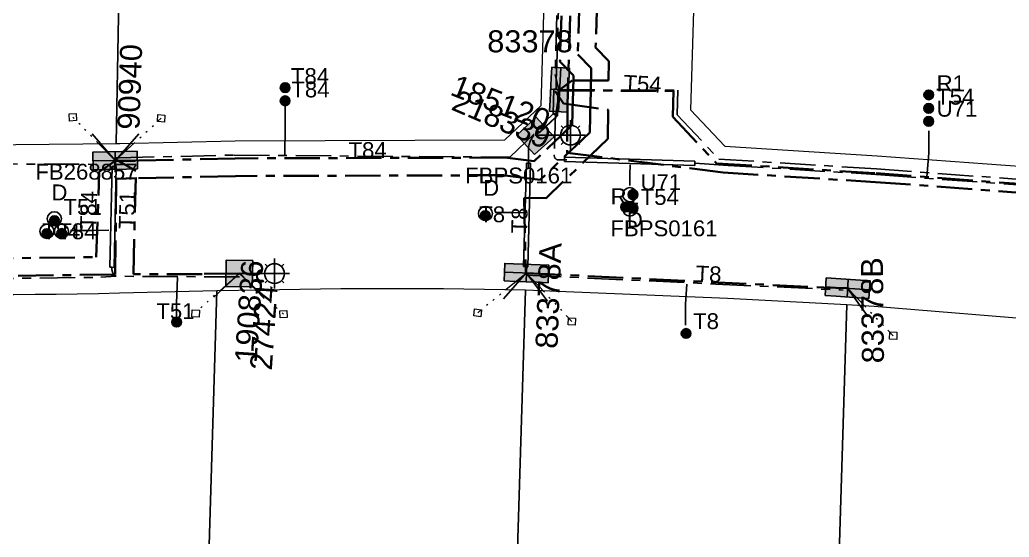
# Model space of a CAD drawing. Header units: metres. Extents: x 244561 to 254068, y 6159332 to 6162744.
# Drawn here: x 251698.4 to 251810.7, y 6161650.9 to 6161709.7 of the extents above; entities that cross this region are included whole.
import ezdxf
from ezdxf.enums import TextEntityAlignment as Align

# ---------------------------------------------------------------- set-up
doc = ezdxf.new("R2010")
doc.units = ezdxf.units.M
doc.linetypes.add('Cable Exist UG', pattern=[7, 4, -1, 1, -1])
doc.linetypes.add('PHANTOMX2', pattern=[6.6, 3, -0.75, 0.2, -0.75, 0.2, -0.75, 0.2, -0.75])
doc.layers.get('0').update_dxf_attribs({"color": 6})
for name, color, linetype, lineweight in [('_User_HV_Exist', 1, 'Continuous', 35), ('_User_LV_Exist', 5, 'Continuous', 35), ('Cadastre Developer_SP_NEW', 92, 'Continuous', 15), ('Cadastre Land Parcels_SP_EXT', 118, 'Continuous', 15), ('Mains_HV_EXT', 13, 'Continuous', 25), ('Mains_LV_EXT', 163, 'Continuous', 25), ('Mains_LV_SL_EXT', 135, 'Continuous', 25), ('Mains_SL_EXT', 131, 'Continuous', 25), ('Services_SP_EXT', 42, 'PHANTOMX2', 20)]:
    doc.layers.add(name, color=color, linetype=linetype, lineweight=lineweight)
for name, color, linetype in [('Duct_SP_EXT', 30, 'Continuous'), ('Equip_SP_SL_EXT', 7, 'Continuous'), ('SupportsUG_SP_LV_EXT', 7, 'Continuous'), ('SupportsUG_SP_LV_SL_EXT', 7, 'Continuous'), ('Trench_SP_EXT', 7, 'Continuous')]:
    doc.layers.add(name, color=color, linetype=linetype)
doc.styles.add('COLUMN_LABEL', font='arial.ttf', dxfattribs={"height": 2})
doc.styles.add('iecARIAL', font='arial.ttf', dxfattribs={"height": 2})
doc.styles.add('POLE_LABEL', font='arial.ttf', dxfattribs={"height": 2})
doc.styles.add('SL_LABEL', font='arial.ttf', dxfattribs={"height": 2})
doc.styles.get("Standard").update_dxf_attribs({"font": 'arial.ttf'})

# ---------------------------------------------------------------- blocks, each defined once
blk = doc.blocks.new('COLUMN_EXT')
blk.add_hatch(color=256).paths.add_polyline_path([(1.5, -1.5), (1.5, 1.5), (-1.5, 1.5), (-1.5, -1.5)])
blk.add_lwpolyline([(1.5, 1.5), (-1.5, 1.5), (-1.5, -1.5), (1.5, -1.5)], close=True)
at = {"flags": 1}
blk.add_attdef('Z', (-1.81, 2.35), '', height=0.2, rotation=180, dxfattribs=at)
at = {"flags": 9}
for tag, p in [('STREETNAME', (-1.81, 1.6)), ('LOCATION', (-1.81, 1.4)), ('SUBURB', (-1.81, 1.8)), ('LEGEND', (-1.81, 1.2)), ('NOTES', (-1.81, 2)), ('COLUMN_TYPE', (-1.81, 0.4)), ('OWNED_BY', (-1.81, 0.6)), ('USAGE', (-1.81, 1)), ('STATE', (-1.81, 0.8))]:
    blk.add_attdef(tag, text='', height=0.2, rotation=180, dxfattribs=at).set_placement(p, align=Align.MIDDLE_LEFT)
for tag, style, p in [('STRUCTURE_PLANT_NUMBER', 'POLE_LABEL', (-1.81, -0.03)), ('STREET_CODE', 'COLUMN_LABEL', (-1.81, 0.2))]:
    blk.add_attdef(tag, text='', height=0.2, rotation=180, dxfattribs=dict(at, style=style)).set_placement(p, align=Align.MIDDLE_LEFT)
at = {"style": 'COLUMN_LABEL', "width": 0.9, "flags": 8}
blk.add_attdef('ASSET_NUM', text='', height=2, rotation=270, dxfattribs=at).set_placement((2, -4), align=Align.MIDDLE_LEFT)
blk = doc.blocks.new('PILLAR_EXT')
blk.add_hatch(color=256).paths.add_polyline_path([(-2.5, 1), (-2.5, -1), (2.5, -1), (2.5, 1)])
for p, q in [((-2.5, 0), (2.5, 0)), ((0, 1), (0, -1))]:
    blk.add_line(p, q)
at = {"ltscale": 10}
blk.add_line((2.5, 0), (-2.5, 0), dxfattribs=at)
blk.add_lwpolyline([(-2.5, -1), (-1.25, -1), (1.25, -1), (2.5, -1), (2.5, 1), (-2.5, 1)], close=True)
at = {"width": 0.9, "flags": 8}
blk.add_attdef('ASSET_NUM', text='', height=2, rotation=90, dxfattribs=at).set_placement((-2, 4), align=Align.MIDDLE_LEFT)
for tag, p, flags in [('OWNED_BY', (0, -0.2), 9), ('STATE', (0, -0.4), 9), ('SUPPORT_TYPE', (0, -0.6), 9), ('USAGE', (0, -0.8), 9), ('LEGEND', (0, -1), 9), ('LOCATION', (0, -1.2), 9), ('STREETNAME', (0, -1.8), 9), ('SUBURB', (0, -2), 1), ('NOTES', (0, -1.4), 9), ('PARENT', (0, -1.6), 9)]:
    blk.add_attdef(tag, p, '', height=0.2, dxfattribs=dict(flags=flags))
blk = doc.blocks.new('DUCT_EXT')
blk.add_circle((0, 0.8), 0.8)
at = {"flags": 1}
blk.add_attdef('Z', (0, 0), '', height=0.2, dxfattribs=at)
at = {"flags": 9}
for tag, p in [('DUCT_CODE', (0, 0)), ('XSECT_TYPE', (0, -0.2)), ('STATE', (0, -0.6)), ('FB_REFERENCE', (0, -0.4)), ('NOTES', (0, -0.8))]:
    blk.add_attdef(tag, text='', height=0.2, dxfattribs=at).set_placement(p, align=Align.MIDDLE_LEFT)
blk = doc.blocks.new('SL_LANTERN_EXT')
at = {"flags": 9}
for tag, p in [('LRATECODE', (-7.4, 0)), ('LOUTREACHVOCAB', (-7.2, 0)), ('LOUTREACH', (-7, 0)), ('LANTNUMBER', (-6.6, 0)), ('LNEW', (-6.4, 0)), ('LMASTVOCAB', (-6.2, 0)), ('LMAST', (-6, 0)), ('LLAMPVOCAB', (-5.8, 0)), ('LLAMP', (-5.6, 0)), ('LEXIST', (-5.4, 0)), ('LCHARGE3PERCENT', (-5.2, 0)), ('LCHARGE3', (-5, 0)), ('LCHARGE2PERCENT', (-4.8, 0)), ('LCHARGE2', (-4.6, 0)), ('LCHARGE1PERCENT', (-4.4, 0)), ('LCHARGE1', (-4.2, 0)), ('LCATEGORY', (-4, 0)), ('LBRACKETVOCAB', (-3.8, 0)), ('LBRACKET', (-3.6, 0)), ('LKINGHEIGHT', (-3.4, 0)), ('CREPLACE', (-3.2, 0)), ('CREMOVE', (-3, 0)), ('CNUMBER', (-2.8, 0)), ('CNEW', (-2.6, 0)), ('CEXIST', (-2.4, 0)), ('USAGE', (-2.2, 0)), ('STATE', (-2, 0)), ('OWNED_BY', (-1.8, 0)), ('ORIENTATION', (-1.6, 0)), ('OPERATING_VOLTAGE', (-1.4, 0)), ('NO_PHASES', (-1.2, 0)), ('LANTERN_TYPE', (-1, 0)), ('LANTERN_PURPOSE', (-0.8, 0)), ('CONTROL_TYPE', (-0.6, 0)), ('CONSTRUCTED_VOLTAGE', (-0.4, 0))]:
    blk.add_attdef(tag, text='', height=0.001, rotation=270, dxfattribs=at).set_placement(p, align=Align.MIDDLE_LEFT)
at = {"style": 'SL_LABEL', "flags": 9}
blk.add_attdef('STREET_CODE', text='', height=0.001, rotation=270, dxfattribs=at).set_placement((0, 0), align=Align.MIDDLE_LEFT)
at = {"flags": 1}
blk.add_attdef('Z', (0, 0), '', height=0.001, rotation=270, dxfattribs=at)
at = {"width": 0.9}
blk.add_attdef('LNUMBER', text='', height=1, dxfattribs=at).set_placement((7, -1), align=Align.MIDDLE_LEFT)
at = {"flags": 9}
for tag, p in [('LREMOVE', (0, -7.6)), ('LREPLACE', (0, -7.8)), ('LTYPE', (0, -8)), ('LTYPEVOCAB', (0, -8.2)), ('LEGEND', (0, -8.4)), ('SUBURB', (0, -8.6)), ('STREETNAME', (0, -8.8)), ('LOCATION', (0, -9)), ('NOTES', (0, -9.2)), ('MAINTAINED_BY', (0, -9.86))]:
    blk.add_attdef(tag, text='', height=0.001, dxfattribs=at).set_placement(p, align=Align.MIDDLE_LEFT)
blk.add_attdef('OPERATED_BY', (0, -9.61), '', height=0.001, dxfattribs=at)
blk.add_wipeout([(5.69, 0), (5.06, -1.06), (4, -1.69), (2.94, -1.06), (2.31, 0), (2.94, 1.06), (4, 1.69), (5.06, 1.06)])
for p, q in [((4, 1.69), (4, 0)), ((0, 0), (4, 0)), ((2.94, 1.06), (3.2, 0.8)), ((5.06, 1.06), (4.8, 0.8)), ((2.94, -1.06), (3.2, -0.8)), ((4, 0), (5.69, 0)), ((4, 0), (4, -1.69)), ((5.06, -1.06), (4.8, -0.8))]:
    blk.add_line(p, q)
blk.add_circle((4, 0), 1.12)
blk = doc.blocks.new('CCP_EXT')
at = {"flags": 9}
for tag, p in [('STATE', (0, -1.8)), ('LEGEND', (0, -1.4)), ('LIFE_SUPPORT', (0, -1.6)), ('NOTES', (0, -2))]:
    blk.add_attdef(tag, text='', height=0.2, dxfattribs=at).set_placement(p, align=Align.MIDDLE_LEFT)
blk.add_wipeout([(0, 0.57), (0.57, 0), (0, -0.57), (-0.57, 0)])
blk.add_lwpolyline([(-0.57, 0), (0, 0.57), (0.57, 0), (0, -0.57), (-0.57, 0)])
at = {"flags": 1}
blk.add_attdef('Z', (0, 0), '', height=0.2, dxfattribs=at)
at = {"flags": 9}
for tag, p in [('CCP_TYPE', (0, 0)), ('CONSTRUCTED_VOLTAGE', (0, -0.2)), ('OPERATING_VOLTAGE', (0, -0.6)), ('ORIENTATION', (0, -0.8)), ('OWNED_BY', (0, -1)), ('NO_PHASES', (0, -0.4)), ('USAGE', (0, -1.2))]:
    blk.add_attdef(tag, text='', height=0.2, dxfattribs=at).set_placement(p, align=Align.MIDDLE_LEFT)
blk = doc.blocks.new('CABLE_LARGE_EXT')
h = blk.add_hatch(color=256)
edge = h.paths.add_edge_path()
edge.add_arc((0, 0.55), 0.55, 0, 360)
blk.add_circle((0, 0.55), 0.55)
at = {"flags": 1}
blk.add_attdef('Z', (0, 0), '', height=0.2, dxfattribs=at)
at = {"flags": 9}
for tag, p in [('COND_CODE', (0, 0)), ('STATE', (0, -0.4)), ('XSECT_SIZE', (0, -0.6)), ('FB_REFERENCE', (0, -0.2)), ('NOTES', (0, -0.8))]:
    blk.add_attdef(tag, text='', height=0.2, dxfattribs=at).set_placement(p, align=Align.MIDDLE_LEFT)

msp = doc.modelspace()

# ---------------------------------------------------------------- linework, layer by layer
at = {"layer": '_User_LV_Exist', "linetype": 'Cable Exist UG'}
for points in [[(251650.818, 6161681.3929), (251653.6321, 6161683.4886), (251653.6321, 6161683.4886), (251685.8429, 6161682.4615), (251686.612, 6161682.4754), (251686.612, 6161682.4754), (251707.026, 6161682.7384), (251707.3883, 6161692.4298), (251709.2749, 6161693.6929)], [(251755.8751, 6161680.9249), (251789.6417, 6161679.2775), (251792.3485, 6161679.2025)]]:
    msp.add_lwpolyline(points, dxfattribs=at)
at = {"layer": 'Cadastre Developer_SP_NEW', "linetype": 'Continuous'}
msp.add_lwpolyline([(251820.7618, 6161742.6934), (251773.9171, 6161748.3932), (251774.6973, 6161743.9978), (251775.2163, 6161739.5655), (251775.4751, 6161735.1084), (251775.4701, 6161730.6461), (251774.5204, 6161699.4401), (251778.3948, 6161695.321), (251795.7168, 6161694.2445), (251814.4464, 6161692.8656), (251820.7618, 6161742.6934)], close=True, dxfattribs=at)
at = {"layer": 'Cadastre Land Parcels_SP_EXT', "linetype": 'Continuous'}
for points in [[(251820.7618, 6161742.6934), (251773.9171, 6161748.3932), (251774.6973, 6161743.9978), (251775.2163, 6161739.5655), (251775.4751, 6161735.1084), (251775.4701, 6161730.6461), (251774.5204, 6161699.4401), (251778.3948, 6161695.321), (251795.7168, 6161694.2445), (251814.4464, 6161692.8656), (251820.7618, 6161742.6934)], [(251710.0996, 6161739.0106), (251694.5331, 6161739.9063), (251678.7154, 6161740.3862), (251663.1215, 6161743.6127), (251661.6727, 6161696.0701), (251686.4628, 6161695.3919), (251709.2843, 6161695.6329), (251710.0996, 6161739.0106)], [(251757.5427, 6161699.9456), (251758.4763, 6161731.1402), (251758.3766, 6161736.77), (251710.0996, 6161739.0106), (251709.2843, 6161695.6329), (251709.734, 6161695.635), (251722.7964, 6161695.9388), (251753.4222, 6161696.0284), (251757.5427, 6161699.9456)], [(251691.0584, 6161604.4422), (251718.6049, 6161608.6416), (251720.7463, 6161678.8908), (251709.6742, 6161678.6356), (251707.2787, 6161678.5841), (251704.8836, 6161678.5405), (251702.4876, 6161678.5039), (251700.0922, 6161678.4752), (251697.6966, 6161678.4546), (251695.3008, 6161678.4409), (251692.9047, 6161678.435), (251690.5085, 6161678.4373), (251688.1129, 6161678.4464), (251685.717, 6161678.4636), (251683.4248, 6161603.1062), (251691.0584, 6161604.4422)], [(251753.7831, 6161614.0045), (251755.7641, 6161678.9781), (251753.4373, 6161679.024), (251751.11, 6161679.0619), (251748.7838, 6161679.0919), (251746.456, 6161679.1158), (251744.1293, 6161679.1318), (251741.802, 6161679.1408), (251739.4748, 6161679.142), (251737.1478, 6161679.136), (251734.8202, 6161679.1232), (251732.4937, 6161679.1024), (251730.1665, 6161679.0746), (251727.8396, 6161679.0388), (251725.5128, 6161678.9961), (251723.1861, 6161678.9465), (251720.7463, 6161678.8908), (251718.6049, 6161608.6416), (251753.7831, 6161614.0045)], [(251790.4877, 6161619.6015), (251792.2468, 6161677.3077), (251778.721, 6161678.0305), (251755.7641, 6161678.9781), (251753.7831, 6161614.0045), (251790.4877, 6161619.6015)], [(251813.7416, 6161623.297), (251883.4395, 6161639.7363), (251878.9066, 6161658.9537), (251868.687, 6161661.924), (251848.6361, 6161668.0372), (251840.8816, 6161670.5244), (251834.6992, 6161672.2798), (251828.429, 6161673.6914), (251822.0902, 6161674.7509), (251815.7024, 6161675.4567), (251795.3556, 6161677.1335), (251792.2468, 6161677.3077), (251790.4877, 6161619.6015), (251813.7416, 6161623.297)]]:
    msp.add_lwpolyline(points, close=True, dxfattribs=at)
at = {"layer": 'Duct_SP_EXT'}
for p, q in [((251755.5672, 6161681.6566), (251755.8742, 6161693.396)), ((251755.8742, 6161693.396), (251756.1141, 6161693.3898)), ((251756.047, 6161681.6441), (251756.354, 6161693.3835)), ((251756.354, 6161693.3835), (251756.1141, 6161693.3898)), ((251760.1944, 6161693.5911), (251760.2018, 6161693.831)), ((251760.1944, 6161693.5911), (251775.0051, 6161693.1368)), ((251760.2091, 6161694.0709), (251760.2018, 6161693.831)), ((251760.2091, 6161694.0709), (251775.0198, 6161693.6166)), ((251775.0198, 6161693.6166), (251775.0125, 6161693.3767)), ((251708.8399, 6161693.0152), (251708.5771, 6161681.5835)), ((251708.8399, 6161693.0152), (251709.0798, 6161693.0096)), ((251709.3197, 6161693.0041), (251709.057, 6161681.5724)), ((251709.3197, 6161693.0041), (251709.0798, 6161693.0096)), ((251775.0051, 6161693.1368), (251775.0125, 6161693.3767)), ((251708.5771, 6161681.5835), (251708.8171, 6161681.578)), ((251709.057, 6161681.5724), (251708.8171, 6161681.578)), ((251755.5672, 6161681.6566), (251755.8071, 6161681.6503)), ((251756.047, 6161681.6441), (251755.8071, 6161681.6503))]:
    msp.add_line(p, q, dxfattribs=at)
for points in [[(251728.4886, 6161699.9213), (251728.4886, 6161697.4696), (251728.4632, 6161694.267)], [(251801.5645, 6161697.0631), (251801.5645, 6161694.528), (251801.3618, 6161691.8408)], [(251767.6195, 6161690.8525), (251767.6195, 6161692.1179), (251767.6579, 6161693.209)], [(251752.4538, 6161687.7799), (251754.2905, 6161687.7799), (251755.5935, 6161687.7593)], [(251704.1036, 6161685.7732), (251706.7294, 6161685.7732), (251708.4529, 6161685.7952)], [(251716.1636, 6161675.9456), (251716.1636, 6161677.4958), (251716.2605, 6161680.4018)], [(251773.9597, 6161674.9917), (251773.9597, 6161677.4002), (251774.0761, 6161679.6555)]]:
    msp.add_lwpolyline(points, dxfattribs=at)
at = {"layer": 'Mains_LV_EXT', "linetype": 'Cable Exist UG'}
for points in [[(251650.818, 6161681.3929), (251653.6321, 6161683.4886), (251653.6321, 6161683.4886), (251685.8429, 6161682.4615), (251686.612, 6161682.4754), (251686.612, 6161682.4754), (251707.026, 6161682.7384), (251707.3883, 6161692.4298), (251709.2749, 6161693.6929)], [(251755.8751, 6161680.9249), (251789.6417, 6161679.2775), (251792.3485, 6161679.2025)]]:
    msp.add_lwpolyline(points, dxfattribs=at)
at = {"layer": 'Trench_SP_EXT', "linetype": 'Cable Exist UG'}
for points in [[(251709.1896, 6161693.7065), (251706.2089, 6161697.1803)], [(251709.2497, 6161693.7187), (251712.2378, 6161697.1164)], [(251661.715, 6161694.4228), (251687.1103, 6161693.349), (251707.8675, 6161693.2582)], [(251709.1896, 6161693.7065), (251709.0797, 6161692.7052)], [(251775.0008, 6161693.3856), (251778.7873, 6161693.1502), (251796.1056, 6161692.0738), (251814.8085, 6161690.6963), (251821.8468, 6161689.9815), (251828.8104, 6161688.8794), (251835.7019, 6161687.3923), (251842.5236, 6161685.518), (251850.0182, 6161683.2337), (251852.8599, 6161682.3677)], [(251650.7885, 6161681.278), (251685.7696, 6161680.1626), (251686.6456, 6161680.1756), (251686.6456, 6161680.1756), (251707.5669, 6161680.4452), (251709.2851, 6161680.5634)], [(251755.9261, 6161681.0267), (251752.7018, 6161677.3414)], [(251755.8753, 6161680.925), (251755.7729, 6161682.0598)], [(251755.8238, 6161680.6935), (251777.3738, 6161679.6744), (251791.5538, 6161679.0036), (251791.8509, 6161678.9896)], [(251755.8753, 6161680.925), (251758.7557, 6161677.1023)], [(251792.3485, 6161679.2024), (251795.1023, 6161675.383)]]:
    msp.add_lwpolyline(points, dxfattribs=at)

# ---------------------------------------------------------------- block references
at = {"layer": 'Duct_SP_EXT'}
for name, p in [('CABLE_LARGE_EXT', (251728.4886, 6161701.415)), ('CABLE_LARGE_EXT', (251801.5645, 6161700.5996)), ('CABLE_LARGE_EXT', (251728.4886, 6161699.9213)), ('CABLE_LARGE_EXT', (251801.5645, 6161699.0672)), ('CABLE_LARGE_EXT', (251801.5645, 6161697.5936)), ('DUCT_EXT', (251767.6176, 6161689.0211)), ('CABLE_LARGE_EXT', (251767.9918, 6161689.281)), ('CABLE_LARGE_EXT', (251767.1511, 6161687.8719)), ('DUCT_EXT', (251767.6326, 6161687.3822)), ('DUCT_EXT', (251702.2804, 6161686.2895)), ('DUCT_EXT', (251751.2252, 6161686.8927)), ('CABLE_LARGE_EXT', (251751.2253, 6161686.8926)), ('CABLE_LARGE_EXT', (251767.9918, 6161687.7234)), ('CABLE_LARGE_EXT', (251702.2998, 6161686.316)), ('DUCT_EXT', (251701.4347, 6161684.8617)), ('CABLE_LARGE_EXT', (251701.4346, 6161684.8616)), ('DUCT_EXT', (251703.0931, 6161684.8617)), ('CABLE_LARGE_EXT', (251703.1232, 6161684.8629)), ('CABLE_LARGE_EXT', (251716.1637, 6161674.8073)), ('CABLE_LARGE_EXT', (251774.0105, 6161673.5176))]:
    msp.add_blockref(name, p, dxfattribs=at)
at = {"layer": 'SupportsUG_SP_LV_EXT'}
ref = msp.add_blockref('PILLAR_EXT', (251759.6428, 6161701.7276), dxfattribs=dict(at, rotation=267.0820656331692))
ref.add_attrib('ASSET_NUM', '83378', dxfattribs={"layer": '0', "height": 2.5, "style": 'iecARIAL'}).set_placement((251761.1428, 6161705.2276), align=Align.BOTTOM_RIGHT)
ref = msp.add_blockref('PILLAR_EXT', (251709.1895, 6161693.7065), dxfattribs=dict(at, rotation=1.096312257470132))
ref.add_attrib('ASSET_NUM', '90940', dxfattribs={"layer": '0', "height": 2.5, "rotation": 88.090848, "style": 'iecARIAL'}).set_placement((251710.6895, 6161697.2065), align=Align.MIDDLE_LEFT)
ref = msp.add_blockref('PILLAR_EXT', (251755.8753, 6161680.925), dxfattribs=dict(at, rotation=357.7023275591666))
ref.add_attrib('ASSET_NUM', '83378A', dxfattribs={"layer": '0', "height": 2.5, "rotation": 87.735245, "style": 'iecARIAL'}).set_placement((251757.3753, 6161684.425), align=Align.TOP_RIGHT)
ref = msp.add_blockref('PILLAR_EXT', (251792.3486, 6161679.2024), dxfattribs=dict(at, rotation=356.1511513472824))
ref.add_attrib('ASSET_NUM', '83378B', dxfattribs={"layer": '0', "height": 2.5, "rotation": 90.622756, "style": 'iecARIAL'}).set_placement((251793.8486, 6161682.7024), align=Align.TOP_RIGHT)
at = {"layer": 'SupportsUG_SP_LV_SL_EXT'}
ref = msp.add_blockref('COLUMN_EXT', (251756.9113, 6161696.4904), dxfattribs=dict(at, rotation=222.4550606014968))
ref.add_attrib('ASSET_NUM', '218339', dxfattribs={"layer": '0', "height": 2.5, "rotation": 336.861055, "style": 'COLUMN_LABEL'}).set_placement((251758.9113, 6161697.2404), align=Align.TOP_RIGHT)
ref = msp.add_blockref('COLUMN_EXT', (251723.2788, 6161680.8688), dxfattribs=dict(at, rotation=359.0084412927614))
ref.add_attrib('ASSET_NUM', '274248', dxfattribs={"layer": '0', "height": 2.5, "rotation": 86.060645, "style": 'COLUMN_LABEL'}).set_placement((251725.2788, 6161681.6188), align=Align.TOP_RIGHT)

# ---------------------------------------------------------------- texts
at = {"layer": 'Duct_SP_EXT'}
for s, p in [('T84', (251729.1476, 6161702.3815)), ('T84', (251729.1916, 6161700.8658)), ('R1', (251802.457, 6161701.5614)), ('T54', (251802.4025, 6161700.0376)), ('U71', (251802.457, 6161698.6772)), ('FB268857', (251700.1298, 6161691.53)), ('FBPS0161', (251748.9251, 6161691.0926)), ('D', (251750.9751, 6161689.6927)), ('U71', (251768.8323, 6161690.3441)), ('D', (251701.9509, 6161689.178)), ('R1', (251765.4452, 6161688.7371)), ('T54', (251768.857, 6161688.6629)), ('T51', (251703.3171, 6161687.5268)), ('T8', (251750.5252, 6161686.6926)), ('D', (251767.2747, 6161686.0918)), ('FBPS0161', (251765.4205, 6161685.1028)), ('T84', (251700.8951, 6161684.766)), ('T84', (251702.7357, 6161684.766)), ('T8', (251774.8077, 6161674.5641))]:
    msp.add_text(s, height=1.8, dxfattribs=at).set_placement(p)
at = {"layer": 'Mains_LV_EXT'}
for s, rotation, p in [('T54', 356.820178, (251766.8599, 6161701.6247)), ('T84', 0.167702, (251735.6848, 6161693.9764)), ('T84', 88.203219, (251706.9877, 6161685.8827)), ('T51', 88.550206, (251711.3874, 6161685.8843)), ('T8', 88.325889, (251755.9457, 6161685.4028)), ('T8', 357.289725, (251775.0573, 6161679.989))]:
    msp.add_text(s, height=1.8, rotation=rotation, dxfattribs=at).set_placement(p)

# ---------------------------------------------------------------- next in the draw order: block references
at = {"layer": 'Equip_SP_SL_EXT'}
ref = msp.add_blockref('SL_LANTERN_EXT', (251756.8863, 6161696.5818), dxfattribs=at)
ref.add_attrib('ASSET_NUM', '185120', dxfattribs={"layer": '0', "height": 2.5, "rotation": 338.454781, "style": 'iecARIAL'}).set_placement((251758.3863, 6161698.0818), align=Align.MIDDLE_RIGHT)
ref = msp.add_blockref('SL_LANTERN_EXT', (251723.2788, 6161680.8688), dxfattribs=at)
ref.add_attrib('ASSET_NUM', '190836', dxfattribs={"layer": '0', "height": 2.5, "rotation": 86.15618, "style": 'iecARIAL'}).set_placement((251724.7788, 6161682.3688), align=Align.MIDDLE_RIGHT)
at = {"layer": 'Services_SP_EXT'}
for p, rotation in [((251704.3823, 6161698.6063), 319.3474404596243), ((251714.4095, 6161698.4867), 221.2963197002633), ((251718.3288, 6161676.3259), 42.54422108774015), ((251750.3512, 6161676.4159), 218.0315809225141), ((251761.0492, 6161675.4189), 312.0592114981442), ((251797.5355, 6161673.8164), 312.7575925389406)]:
    msp.add_blockref('CCP_EXT', p, dxfattribs=dict(at, rotation=rotation))

# ---------------------------------------------------------------- next in the draw order: linework, layer by layer
at = {"layer": '_User_HV_Exist', "linetype": 'Cable Exist UG'}
msp.add_lwpolyline([(251748.66, 6161745.2924), (251760.1389, 6161745.7869), (251760.1389, 6161745.7869), (251760.6143, 6161743.3888), (251761.0764, 6161740.1866), (251761.3641, 6161737.0435), (251761.4106, 6161734.8766), (251761.4106, 6161734.8766), (251761.4771, 6161731.1219), (251760.5413, 6161699.8559), (251760.5187, 6161694.5807), (251778.2088, 6161692.3269), (251778.2088, 6161692.3269), (251795.5136, 6161691.2515), (251814.2262, 6161689.8737)], dxfattribs=at)
at = {"layer": '_User_LV_Exist', "linetype": 'Cable Exist UG'}
for points in [[(251748.6678, 6161745.3038), (251750.1581, 6161744.8088), (251750.1581, 6161744.8088), (251751.258, 6161744.4537), (251764.0862, 6161744.6196), (251764.2838, 6161741.8004), (251764.331, 6161737.2043), (251764.3972, 6161735.658), (251764.3972, 6161735.658), (251764.4779, 6161731.1035), (251763.9592, 6161713.7733), (251763.9072, 6161712.0372), (251763.7417, 6161706.5074), (251765.247, 6161704.9624), (251765.2114, 6161702.7859), (251761.093, 6161702.7889), (251759.6198, 6161701.7171)], [(251750.2522, 6161742.9082), (251752.4552, 6161742.3949), (251752.4552, 6161742.3949), (251762.1749, 6161742.4637), (251762.376, 6161736.8408), (251762.376, 6161736.8408), (251762.4773, 6161731.1158), (251761.9601, 6161713.8331), (251761.9081, 6161712.097), (251761.9081, 6161712.097), (251761.7172, 6161705.7193), (251763.2337, 6161704.1629), (251763.187, 6161701.3137), (251763.1531, 6161700.5241), (251763.1531, 6161700.5241), (251763.0658, 6161696.8709), (251757.4474, 6161691.5169), (251753.308, 6161692.0281), (251722.8487, 6161691.9389), (251711.5552, 6161691.6763), (251709.3162, 6161691.6244), (251709.191, 6161680.7662), (251709.191, 6161680.7662), (251685.6896, 6161680.4634)], [(251750.2306, 6161742.9093), (251750.6229, 6161741.5114), (251750.6229, 6161741.5114), (251750.9363, 6161740.3951), (251757.4733, 6161740.4616), (251760.0558, 6161740.4523), (251760.0558, 6161740.4523), (251760.0829, 6161740.0696), (251760.3683, 6161736.9523), (251760.3918, 6161735.9325), (251760.3918, 6161735.9325), (251760.4768, 6161731.128), (251759.6927, 6161704.9312), (251761.2203, 6161703.3634), (251761.1873, 6161701.3463)], [(251761.1926, 6161701.4687), (251761.1537, 6161700.5719), (251761.1537, 6161700.5719), (251761.0861, 6161697.7471), (251756.753, 6161693.6179), (251753.4281, 6161694.0285), (251753.4281, 6161694.0285), (251722.8225, 6161693.9389), (251711.5097, 6161693.6758), (251709.1718, 6161693.6239)], [(251759.1474, 6161701.5644), (251760.0903, 6161700.1664), (251765.1734, 6161699.4615), (251765.1264, 6161696.1474), (251758.1203, 6161689.4345), (251755.6194, 6161689.4724), (251755.8126, 6161680.8515)], [(251759.6099, 6161701.6471), (251772.5854, 6161701.607), (251772.5854, 6161701.607), (251772.4961, 6161698.6731), (251777.4805, 6161693.374), (251795.5813, 6161692.2491), (251814.2996, 6161690.871), (251816.0472, 6161690.6987), (251816.0472, 6161690.6987), (251821.4788, 6161690.165), (251828.6015, 6161689.061), (251835.6515, 6161687.5641), (251842.6352, 6161685.6702), (251850.3151, 6161683.3568), (251866.0781, 6161678.6065), (251866.0781, 6161678.6065), (251866.6551, 6161678.4249), (251868.1547, 6161675.9527), (251868.1547, 6161675.9527), (251874.3757, 6161673.9664), (251875.2741, 6161674.7636), (251876.0679, 6161675.4682)], [(251723.2964, 6161680.8689), (251719.0713, 6161680.8162), (251719.0713, 6161680.8162), (251711.2584, 6161680.7825), (251711.2584, 6161680.7825), (251711.5383, 6161692.513), (251709.3563, 6161693.7596)]]:
    msp.add_lwpolyline(points, dxfattribs=at)
at = {"layer": 'Cadastre Developer_SP_NEW', "linetype": 'Continuous'}
for points in [[(251710.0996, 6161739.0106), (251694.5331, 6161739.9063), (251678.7154, 6161740.3862), (251663.1215, 6161743.6127), (251661.6727, 6161696.0701), (251686.4628, 6161695.3919), (251709.2843, 6161695.6329), (251710.0996, 6161739.0106)], [(251757.5427, 6161699.9456), (251758.4763, 6161731.1402), (251758.3766, 6161736.77), (251710.0996, 6161739.0106), (251709.2843, 6161695.6329), (251709.734, 6161695.635), (251722.7964, 6161695.9388), (251753.4222, 6161696.0284), (251757.5427, 6161699.9456)], [(251691.0584, 6161604.4422), (251718.6049, 6161608.6416), (251720.7463, 6161678.8908), (251709.6742, 6161678.6356), (251707.2787, 6161678.5841), (251704.8836, 6161678.5405), (251702.4876, 6161678.5039), (251700.0922, 6161678.4752), (251697.6966, 6161678.4546), (251695.3008, 6161678.4409), (251692.9047, 6161678.435), (251690.5085, 6161678.4373), (251688.1129, 6161678.4464), (251685.717, 6161678.4636), (251683.4248, 6161603.1062), (251691.0584, 6161604.4422)], [(251790.4877, 6161619.6015), (251792.2468, 6161677.3077), (251778.721, 6161678.0305), (251755.7641, 6161678.9781), (251753.7831, 6161614.0045), (251790.4877, 6161619.6015)], [(251813.7416, 6161623.297), (251883.4395, 6161639.7363), (251878.9066, 6161658.9537), (251868.687, 6161661.924), (251848.6361, 6161668.0372), (251840.8816, 6161670.5244), (251834.6992, 6161672.2798), (251828.429, 6161673.6914), (251822.0902, 6161674.7509), (251815.7024, 6161675.4567), (251795.3556, 6161677.1335), (251792.2468, 6161677.3077), (251790.4877, 6161619.6015), (251813.7416, 6161623.297)]]:
    msp.add_lwpolyline(points, close=True, dxfattribs=at)
at = {"layer": 'Duct_SP_EXT'}
for p, q in [((251758.9246, 6161699.0499), (251759.0079, 6161701.7885)), ((251759.0079, 6161701.7885), (251759.2478, 6161701.7812)), ((251759.4877, 6161701.7739), (251759.2478, 6161701.7812)), ((251759.4044, 6161699.0353), (251759.4877, 6161701.7739)), ((251758.9227, 6161698.9868), (251758.9246, 6161699.05)), ((251758.9246, 6161699.05), (251759.1645, 6161699.0426)), ((251758.9246, 6161699.0499), (251759.1645, 6161699.0426)), ((251759.4044, 6161699.0353), (251759.1645, 6161699.0426)), ((251759.4044, 6161699.0353), (251759.1645, 6161699.0426)), ((251759.3964, 6161698.7748), (251759.4044, 6161699.0353)), ((251757.0374, 6161697.195), (251758.9227, 6161698.9868)), ((251757.3681, 6161696.8471), (251759.3964, 6161698.7748)), ((251758.9227, 6161698.9868), (251759.1595, 6161698.8808)), ((251759.3964, 6161698.7748), (251759.1595, 6161698.8808)), ((251757.0374, 6161697.195), (251757.2028, 6161697.0211)), ((251757.3681, 6161696.8471), (251757.2028, 6161697.0211))]:
    msp.add_line(p, q, dxfattribs=at)
at = {"layer": 'Mains_HV_EXT', "linetype": 'Cable Exist UG'}
msp.add_lwpolyline([(251748.66, 6161745.2924), (251760.1389, 6161745.7869), (251760.1389, 6161745.7869), (251760.6143, 6161743.3888), (251761.0764, 6161740.1866), (251761.3641, 6161737.0435), (251761.4106, 6161734.8766), (251761.4106, 6161734.8766), (251761.4771, 6161731.1219), (251760.5413, 6161699.8559), (251760.5187, 6161694.5807), (251778.2088, 6161692.3269), (251778.2088, 6161692.3269), (251795.5136, 6161691.2515), (251814.2262, 6161689.8737)], dxfattribs=at)
at = {"layer": 'Mains_LV_EXT', "linetype": 'Cable Exist UG'}
for points in [[(251748.6678, 6161745.3038), (251750.1581, 6161744.8088), (251750.1581, 6161744.8088), (251751.258, 6161744.4537), (251764.0862, 6161744.6196), (251764.2838, 6161741.8004), (251764.331, 6161737.2043), (251764.3972, 6161735.658), (251764.3972, 6161735.658), (251764.4779, 6161731.1035), (251763.9592, 6161713.7733), (251763.9072, 6161712.0372), (251763.7417, 6161706.5074), (251765.247, 6161704.9624), (251765.2114, 6161702.7859), (251761.093, 6161702.7889), (251759.6198, 6161701.7171)], [(251750.2522, 6161742.9082), (251752.4552, 6161742.3949), (251752.4552, 6161742.3949), (251762.1749, 6161742.4637), (251762.376, 6161736.8408), (251762.376, 6161736.8408), (251762.4773, 6161731.1158), (251761.9601, 6161713.8331), (251761.9081, 6161712.097), (251761.9081, 6161712.097), (251761.7172, 6161705.7193), (251763.2337, 6161704.1629), (251763.187, 6161701.3137), (251763.1531, 6161700.5241), (251763.1531, 6161700.5241), (251763.0658, 6161696.8709), (251757.4474, 6161691.5169), (251753.308, 6161692.0281), (251722.8487, 6161691.9389), (251711.5552, 6161691.6763), (251709.3162, 6161691.6244), (251709.191, 6161680.7662), (251709.191, 6161680.7662), (251685.6896, 6161680.4634)], [(251750.2306, 6161742.9093), (251750.6229, 6161741.5114), (251750.6229, 6161741.5114), (251750.9363, 6161740.3951), (251757.4733, 6161740.4616), (251760.0558, 6161740.4523), (251760.0558, 6161740.4523), (251760.0829, 6161740.0696), (251760.3683, 6161736.9523), (251760.3918, 6161735.9325), (251760.3918, 6161735.9325), (251760.4768, 6161731.128), (251759.6927, 6161704.9312), (251761.2203, 6161703.3634), (251761.1873, 6161701.3463)], [(251761.1926, 6161701.4687), (251761.1537, 6161700.5719), (251761.1537, 6161700.5719), (251761.0861, 6161697.7471), (251756.753, 6161693.6179), (251753.4281, 6161694.0285), (251753.4281, 6161694.0285), (251722.8225, 6161693.9389), (251711.5097, 6161693.6758), (251709.1718, 6161693.6239)], [(251759.1474, 6161701.5644), (251760.0903, 6161700.1664), (251765.1734, 6161699.4615), (251765.1264, 6161696.1474), (251758.1203, 6161689.4345), (251755.6194, 6161689.4724), (251755.8126, 6161680.8515)], [(251759.6099, 6161701.6471), (251772.5854, 6161701.607), (251772.5854, 6161701.607), (251772.4961, 6161698.6731), (251777.4805, 6161693.374), (251795.5813, 6161692.2491), (251814.2996, 6161690.871), (251816.0472, 6161690.6987), (251816.0472, 6161690.6987), (251821.4788, 6161690.165), (251828.6015, 6161689.061), (251835.6515, 6161687.5641), (251842.6352, 6161685.6702), (251850.3151, 6161683.3568), (251866.0781, 6161678.6065), (251866.0781, 6161678.6065), (251866.6551, 6161678.4249), (251868.1547, 6161675.9527), (251868.1547, 6161675.9527), (251874.3757, 6161673.9664), (251875.2741, 6161674.7636), (251876.0679, 6161675.4682)], [(251723.2964, 6161680.8689), (251719.0713, 6161680.8162), (251719.0713, 6161680.8162), (251711.2584, 6161680.7825), (251711.2584, 6161680.7825), (251711.5383, 6161692.513), (251709.3563, 6161693.7596)]]:
    msp.add_lwpolyline(points, dxfattribs=at)
at = {"layer": 'Mains_LV_SL_EXT', "linetype": 'Cable Exist UG'}
msp.add_lwpolyline([(251759.6232, 6161701.7409), (251759.1792, 6161698.6055), (251756.9113, 6161696.4904)], dxfattribs=at)
at = {"layer": 'Mains_SL_EXT', "linetype": 'Cable Exist UG'}
for points in [[(251748.6194, 6161745.348), (251749.4405, 6161742.3561), (251749.4405, 6161742.3561), (251750.3144, 6161739.4586), (251755.9141, 6161739.3025), (251759.6516, 6161739.2962), (251759.6516, 6161739.2962), (251759.8703, 6161736.9068), (251759.9049, 6161735.1854), (251759.9049, 6161735.1854), (251759.9767, 6161731.1311), (251759.1485, 6161703.4594), (251759.5685, 6161701.7216)], [(251759.6428, 6161701.7276), (251773.0875, 6161701.6674), (251773.0875, 6161701.6674), (251773.0021, 6161698.8648), (251777.7091, 6161693.8607), (251795.6152, 6161692.7479), (251814.3363, 6161691.3697), (251817.0134, 6161691.1061), (251817.0134, 6161691.1061), (251821.5416, 6161690.6612), (251828.6917, 6161689.553), (251835.769, 6161688.0502), (251842.7727, 6161686.1509), (251850.4593, 6161683.8355), (251867.1383, 6161678.8153), (251867.1168, 6161677.7088), (251867.1168, 6161677.7088), (251869.1085, 6161673.9689), (251873.6719, 6161672.5773), (251875.4619, 6161673.8338), (251876.1768, 6161675.5352)]]:
    msp.add_lwpolyline(points, dxfattribs=at)
at = {"layer": 'Services_SP_EXT'}
for points in [[(251709.1474, 6161693.7277), (251704.3824, 6161698.6062)], [(251709.2108, 6161693.7277), (251714.4095, 6161698.4866)], [(251723.2788, 6161680.8687), (251718.3669, 6161676.5047)], [(251755.8752, 6161680.9249), (251750.3513, 6161676.416)], [(251755.8752, 6161680.9249), (251761.0493, 6161675.419)], [(251792.3485, 6161679.2024), (251797.5356, 6161673.8165)]]:
    msp.add_lwpolyline(points, dxfattribs=at)
at = {"layer": 'Trench_SP_EXT', "linetype": 'Cable Exist UG'}
for points in [[(251759.2472, 6161701.7577), (251759.2774, 6161702.7545), (251760.1578, 6161731.6806), (251760.0684, 6161736.7738), (251760.0684, 6161736.7738, 0.45379846), (251758.7394, 6161737.8654), (251758.7394, 6161737.8654), (251758.4237, 6161737.8776)], [(251759.1696, 6161699.0751), (251759.0516, 6161694.3426), (251759.0516, 6161694.3426, 0.39411933), (251759.4187, 6161693.7659), (251759.4187, 6161693.7659), (251760.4544, 6161693.7659)], [(251756.1142, 6161692.8096), (251756.1142, 6161694.5843), (251756.1142, 6161694.5843, -0.20525243), (251756.7284, 6161696.5636)], [(251723.2965, 6161680.4873), (251709.2851, 6161680.5634), (251709.2851, 6161680.5634, -0.29442644), (251708.8183, 6161681.5812)]]:
    msp.add_lwpolyline(points, format="xyb", dxfattribs=at)
for points in [[(251709.1635, 6161694.01), (251709.6296, 6161694.0069), (251722.6976, 6161694.3129), (251754.0023, 6161694.0635), (251756.7422, 6161696.7421)], [(251723.3368, 6161680.9225), (251720.1667, 6161677.9876)], [(251723.3368, 6161680.9225), (251726.4726, 6161677.6537)]]:
    msp.add_lwpolyline(points, dxfattribs=at)

# ---------------------------------------------------------------- next in the draw order: block references
at = {"layer": 'Services_SP_EXT', "rotation": 137.4996230092305}
msp.add_blockref('CCP_EXT', (251728.2997, 6161676.2679), dxfattribs=at)

# ---------------------------------------------------------------- next in the draw order: texts
at = {"layer": 'Duct_SP_EXT'}
msp.add_text('T51', height=1.8, dxfattribs=at).set_placement((251713.8642, 6161675.7034))

# ---------------------------------------------------------------- next in the draw order: linework, layer by layer
at = {"layer": 'Cadastre Developer_SP_NEW', "linetype": 'Continuous'}
msp.add_lwpolyline([(251753.7831, 6161614.0045), (251755.7641, 6161678.9781), (251753.4373, 6161679.024), (251751.11, 6161679.0619), (251748.7838, 6161679.0919), (251746.456, 6161679.1158), (251744.1293, 6161679.1318), (251741.802, 6161679.1408), (251739.4748, 6161679.142), (251737.1478, 6161679.136), (251734.8202, 6161679.1232), (251732.4937, 6161679.1024), (251730.1665, 6161679.0746), (251727.8396, 6161679.0388), (251725.5128, 6161678.9961), (251723.1861, 6161678.9465), (251720.7463, 6161678.8908), (251718.6049, 6161608.6416), (251753.7831, 6161614.0045)], close=True, dxfattribs=at)
at = {"layer": 'Services_SP_EXT'}
msp.add_lwpolyline([(251723.2788, 6161680.8687), (251728.2996, 6161676.2679)], dxfattribs=at)

doc.saveas('drawing.dxf')
